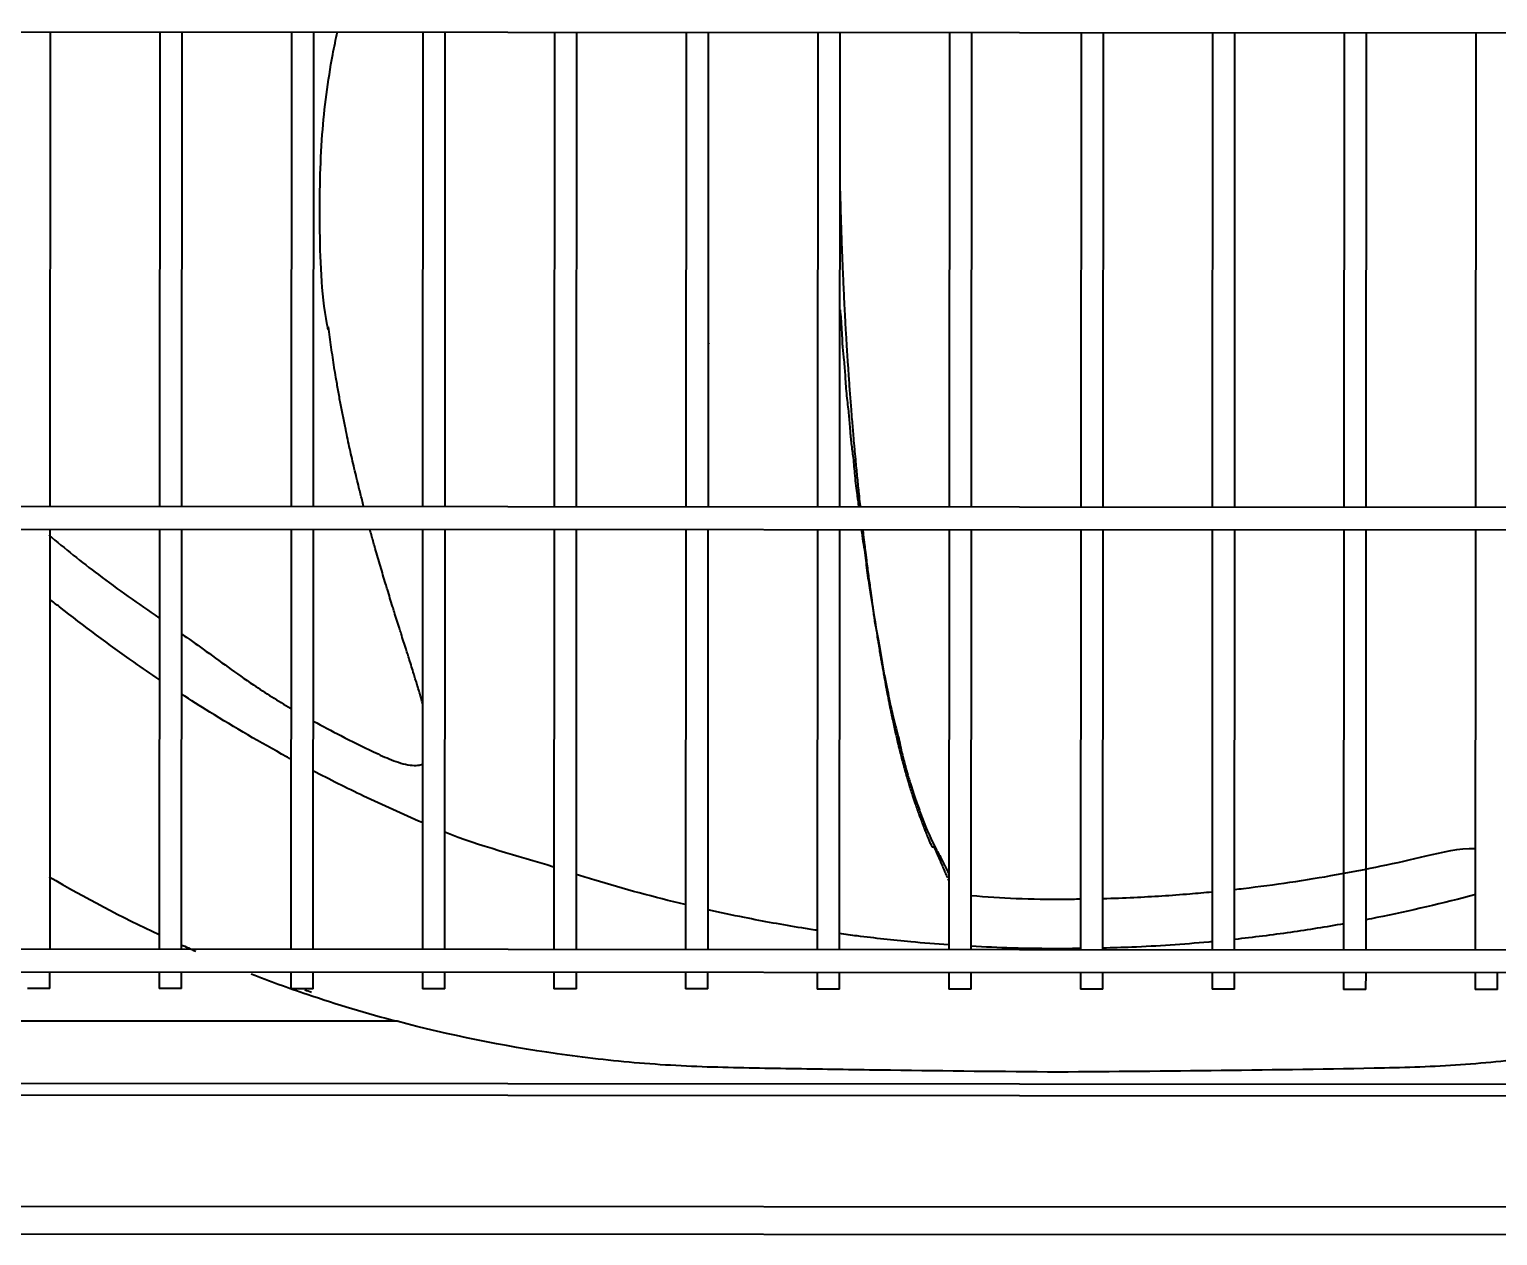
# Model space of a CAD drawing. Extents: x 58467 to 79089, y -33726 to -17391.
# Drawn here: x 72349.58 to 72375.8, y -20848.4 to -20826.86 of the extents above; entities that cross this region are included whole.
import ezdxf

# ---------------------------------------------------------------- set-up
doc = ezdxf.new("R2010")
doc.units = 0
doc.header["$LTSCALE"] = 100
doc.layers.add('+ENTE-ST-DOSEME USTU KONDDRENAJ', color=110, linetype='DOSEMEUSTUKONDENSDRENAJ_LINE', lineweight=40)
doc.linetypes.add('DOSEMEUSTUKONDENSDRENAJ_LINE', pattern='A,300,-40,["CD",Standard,S=15,R=0,X=-35,Y=-7.5],0', length=340)

# ---------------------------------------------------------------- blocks, each defined once
blk = doc.blocks.new('TV KLİMA SANTRALİ')
at = {"color": 3}
for p, q in [((54065.956, -33527.94, -2.269), (54184.319, -33528.012, -2.269)), ((54137.763, -33536.462, -2.269), (54137.769, -33527.983, -2.269)), ((54139.718, -33527.984, -2.269), (54139.713, -33536.463, -2.269)), ((54140.113, -33536.463, -2.269), (54140.118, -33527.985, -2.269)), ((54142.068, -33527.986, -2.269), (54142.063, -33536.464, -2.269)), ((54142.463, -33536.465, -2.269), (54142.468, -33527.986, -2.269)), ((54144.417, -33527.987, -2.269), (54144.412, -33536.466, -2.269)), ((54144.812, -33536.466, -2.269), (54144.817, -33527.987, -2.269)), ((54146.767, -33527.989, -2.269), (54146.762, -33536.467, -2.269)), ((54147.162, -33536.468, -2.269), (54147.167, -33527.989, -2.269)), ((54149.118, -33527.99, -2.269), (54149.113, -33536.469, -2.269)), ((54149.513, -33536.469, -2.269), (54149.518, -33527.99, -2.269)), ((54151.467, -33527.992, -2.269), (54151.462, -33536.47, -2.269)), ((54151.862, -33536.47, -2.269), (54151.867, -33527.992, -2.269)), ((54153.817, -33527.993, -2.269), (54153.812, -33536.472, -2.269)), ((54154.212, -33536.472, -2.269), (54154.217, -33527.993, -2.269)), ((54156.167, -33527.994, -2.269), (54156.161, -33536.473, -2.269)), ((54156.561, -33536.473, -2.269), (54156.567, -33527.995, -2.269)), ((54158.516, -33527.996, -2.269), (54158.511, -33536.474, -2.269)), ((54158.911, -33536.475, -2.269), (54158.916, -33527.996, -2.269)), ((54160.866, -33527.997, -2.269), (54160.861, -33536.476, -2.269)), ((54161.261, -33536.476, -2.269), (54161.266, -33527.998, -2.269)), ((54163.216, -33527.999, -2.269), (54163.21, -33536.477, -2.269)), ((54149.514, -33533.559, -2.269), (54149.527, -33533.537, -2.269)), ((54184.314, -33536.491, -2.269), (54065.951, -33536.419, -2.269)), ((54065.951, -33536.819, -2.269), (54184.314, -33536.891, -2.269)), ((54137.759, -33544.367, -2.269), (54137.763, -33536.862, -2.269)), ((54139.713, -33536.863, -2.269), (54139.708, -33544.368, -2.269)), ((54140.108, -33544.368, -2.269), (54140.113, -33536.863, -2.269)), ((54142.062, -33536.864, -2.269), (54142.058, -33544.369, -2.269)), ((54142.458, -33544.37, -2.269), (54142.462, -33536.865, -2.269)), ((54144.412, -33536.866, -2.269), (54144.408, -33544.371, -2.269)), ((54144.807, -33544.371, -2.269), (54144.812, -33536.866, -2.269)), ((54146.762, -33536.867, -2.269), (54146.757, -33544.372, -2.269)), ((54147.157, -33544.372, -2.269), (54147.162, -33536.868, -2.269)), ((54149.112, -33536.869, -2.269), (54149.108, -33544.374, -2.269)), ((54149.508, -33544.374, -2.269), (54149.512, -33536.869, -2.269)), ((54151.462, -33536.87, -2.269), (54151.457, -33544.375, -2.269)), ((54151.857, -33544.375, -2.269), (54151.862, -33536.87, -2.269)), ((54153.812, -33536.872, -2.269), (54153.807, -33544.377, -2.269)), ((54154.207, -33544.377, -2.269), (54154.212, -33536.872, -2.269)), ((54156.161, -33536.873, -2.269), (54156.157, -33544.378, -2.269)), ((54156.557, -33544.378, -2.269), (54156.561, -33536.873, -2.269)), ((54158.511, -33536.874, -2.269), (54158.506, -33544.379, -2.269)), ((54158.906, -33544.38, -2.269), (54158.911, -33536.875, -2.269)), ((54160.861, -33536.876, -2.269), (54160.856, -33544.381, -2.269)), ((54161.256, -33544.381, -2.269), (54161.26, -33536.876, -2.269)), ((54163.21, -33536.877, -2.269), (54163.206, -33544.382, -2.269)), ((54177.81, -33544.391, -2.269), (54072.355, -33544.327, -2.269)), ((54072.355, -33544.727, -2.269), (54177.81, -33544.791, -2.269)), ((54137.758, -33545.067, -2.269), (54137.758, -33544.767, -2.269)), ((54139.708, -33544.768, -2.269), (54139.708, -33545.068, -2.269)), ((54140.108, -33545.068, -2.269), (54140.108, -33544.768, -2.269)), ((54142.058, -33544.769, -2.269), (54142.057, -33545.07, -2.269)), ((54142.457, -33545.07, -2.269), (54142.458, -33544.77, -2.269)), ((54144.407, -33544.771, -2.269), (54144.407, -33545.071, -2.269)), ((54144.807, -33545.071, -2.269), (54144.807, -33544.771, -2.269)), ((54146.757, -33544.772, -2.269), (54146.757, -33545.072, -2.269)), ((54147.157, -33545.073, -2.269), (54147.157, -33544.772, -2.269)), ((54149.108, -33544.774, -2.269), (54149.107, -33545.074, -2.269)), ((54149.507, -33545.074, -2.269), (54149.507, -33544.774, -2.269)), ((54151.457, -33544.775, -2.269), (54151.457, -33545.075, -2.269)), ((54151.857, -33545.076, -2.269), (54151.857, -33544.775, -2.269)), ((54153.807, -33544.777, -2.269), (54153.807, -33545.077, -2.269)), ((54154.207, -33545.077, -2.269), (54154.207, -33544.777, -2.269)), ((54156.156, -33544.778, -2.269), (54156.156, -33545.078, -2.269)), ((54156.556, -33545.078, -2.269), (54156.556, -33544.778, -2.269)), ((54158.506, -33544.779, -2.269), (54158.506, -33545.08, -2.269)), ((54158.906, -33545.08, -2.269), (54158.906, -33544.78, -2.269)), ((54160.856, -33544.781, -2.269), (54160.856, -33545.081, -2.269)), ((54161.255, -33545.081, -2.269), (54161.256, -33544.781, -2.269)), ((54163.205, -33544.782, -2.269), (54163.205, -33545.082, -2.269)), ((54163.605, -33545.083, -2.269), (54163.605, -33544.782, -2.269)), ((54137.758, -33545.067, -2.269), (54137.358, -33545.067, -2.269)), ((54140.108, -33545.068, -2.269), (54139.708, -33545.068, -2.269)), ((54142.457, -33545.07, -2.269), (54142.057, -33545.07, -2.269)), ((54144.807, -33545.071, -2.269), (54144.407, -33545.071, -2.269)), ((54147.157, -33545.073, -2.269), (54146.757, -33545.072, -2.269)), ((54149.507, -33545.074, -2.269), (54149.107, -33545.074, -2.269)), ((54151.857, -33545.076, -2.269), (54151.457, -33545.075, -2.269)), ((54154.207, -33545.077, -2.269), (54153.807, -33545.077, -2.269)), ((54156.556, -33545.078, -2.269), (54156.156, -33545.078, -2.269)), ((54158.906, -33545.08, -2.269), (54158.506, -33545.08, -2.269)), ((54161.255, -33545.081, -2.269), (54160.856, -33545.081, -2.269)), ((54163.605, -33545.083, -2.269), (54163.205, -33545.082, -2.269)), ((54143.956, -33545.651, -2.269), (54135.586, -33545.646, -2.269)), ((54072.633, -33546.719, -2.269), (54177.486, -33546.783, -2.269)), ((54177.638, -33546.995, -2.269), (54072.48, -33546.931, -2.269)), ((54067.079, -33548.907, -2.269), (54183.128, -33548.978, -2.269)), ((54183.128, -33549.478, -2.269), (54067.079, -33549.407, -2.269))]:
    blk.add_line(p, q, dxfattribs=at)
for points, knots in [([(54142.725, -33533.304, -2.269), (54142.72, -33533.274, -2.269), (54142.601, -33532.661, -2.269), (54142.566, -33531.491, -2.269), (54142.586, -33529.878, -2.269), (54142.737, -33528.727, -2.269), (54142.861, -33528.119, -2.269), (54142.891, -33527.984, -2.269)], [0, 0, 0, 0, 0.017033, 0.353101, 0.655124, 0.923021, 1, 1, 1, 1]), ([(54151.866, -33530.83, -2.269), (54151.866, -33530.848, -2.269), (54151.867, -33530.9, -2.269), (54151.87, -33531.02, -2.269), (54151.874, -33531.172, -2.269), (54151.879, -33531.337, -2.269), (54151.883, -33531.485, -2.269), (54151.888, -33531.632, -2.269), (54151.894, -33531.796, -2.269), (54151.899, -33531.944, -2.269), (54151.906, -33532.107, -2.269), (54151.912, -33532.255, -2.269), (54151.919, -33532.422, -2.269), (54151.926, -33532.572, -2.269), (54151.933, -33532.723, -2.269), (54151.941, -33532.888, -2.269), (54151.949, -33533.035, -2.269), (54151.958, -33533.197, -2.269), (54151.966, -33533.342, -2.269), (54151.976, -33533.503, -2.269), (54151.986, -33533.664, -2.269), (54151.995, -33533.809, -2.269), (54152.006, -33533.971, -2.269), (54152.016, -33534.118, -2.269), (54152.027, -33534.283, -2.269), (54152.038, -33534.429, -2.269), (54152.049, -33534.574, -2.269), (54152.062, -33534.733, -2.269), (54152.074, -33534.891, -2.269), (54152.087, -33535.048, -2.269), (54152.101, -33535.205, -2.269), (54152.113, -33535.347, -2.269), (54152.128, -33535.504, -2.269), (54152.141, -33535.645, -2.269), (54152.156, -33535.804, -2.269), (54152.17, -33535.947, -2.269), (54152.184, -33536.089, -2.269), (54152.2, -33536.245, -2.269), (54152.214, -33536.372, -2.269), (54152.222, -33536.452, -2.269), (54152.224, -33536.47, -2.269)], [0, 0, 0, 0, 0.009218, 0.026414, 0.060805, 0.086598, 0.112391, 0.138185, 0.163978, 0.198369, 0.215565, 0.249956, 0.275749, 0.301542, 0.327336, 0.353129, 0.38752, 0.404715, 0.439106, 0.4649, 0.490693, 0.525084, 0.54228, 0.576671, 0.602464, 0.628257, 0.65405, 0.679844, 0.714235, 0.740028, 0.765821, 0.800212, 0.817408, 0.851799, 0.877592, 0.903386, 0.929179, 0.954972, 0.989363, 1, 1, 1, 1]), ([(54151.864, -33532.946, -2.269), (54151.87, -33533.003, -2.269), (54151.883, -33533.15, -2.269), (54151.895, -33533.32, -2.269), (54151.902, -33533.494, -2.269), (54151.91, -33533.657, -2.269), (54151.938, -33533.868, -2.269), (54151.953, -33534.1, -2.269), (54151.966, -33534.318, -2.269), (54151.988, -33534.548, -2.269), (54152.018, -33534.787, -2.269), (54152.037, -33534.999, -2.269), (54152.049, -33535.18, -2.269), (54152.065, -33535.351, -2.269), (54152.1, -33535.568, -2.269), (54152.119, -33535.823, -2.269), (54152.142, -33536.051, -2.269), (54152.169, -33536.258, -2.269), (54152.188, -33536.39, -2.269), (54152.199, -33536.473, -2.269)], [0, 0, 0, 0, 0.05251, 0.142079, 0.177348, 0.206327, 0.265132, 0.339751, 0.382815, 0.429016, 0.527009, 0.615313, 0.649401, 0.678603, 0.742262, 0.822382, 0.868126, 0.917465, 1, 1, 1, 1]), ([(54143.362, -33536.465, -2.269), (54143.361, -33536.462, -2.269), (54143.341, -33536.385, -2.269), (54143.312, -33536.271, -2.269), (54143.27, -33536.102, -2.269), (54143.233, -33535.951, -2.269), (54143.191, -33535.778, -2.269), (54143.151, -33535.605, -2.269), (54143.112, -33535.432, -2.269), (54143.074, -33535.259, -2.269), (54143.034, -33535.067, -2.269), (54142.999, -33534.894, -2.269), (54142.961, -33534.7, -2.269), (54142.932, -33534.545, -2.269), (54142.897, -33534.35, -2.269), (54142.866, -33534.174, -2.269), (54142.834, -33533.977, -2.269), (54142.807, -33533.798, -2.269), (54142.78, -33533.616, -2.269), (54142.755, -33533.433, -2.269), (54142.739, -33533.312, -2.269), (54142.732, -33533.252, -2.269)], [0, 0, 0, 0, 0.003613, 0.076073, 0.112302, 0.166647, 0.220991, 0.275335, 0.32968, 0.384024, 0.438368, 0.510827, 0.547057, 0.619516, 0.655746, 0.728205, 0.782549, 0.836893, 0.891238, 0.945582, 1, 1, 1, 1]), ([(54144.415, -33539.989, -2.269), (54144.41, -33539.972, -2.269), (54144.395, -33539.916, -2.269), (54144.371, -33539.833, -2.269), (54144.34, -33539.726, -2.269), (54144.311, -33539.631, -2.269), (54144.281, -33539.534, -2.269), (54144.251, -33539.435, -2.269), (54144.215, -33539.32, -2.269), (54144.178, -33539.202, -2.269), (54144.145, -33539.097, -2.269), (54144.111, -33538.991, -2.269), (54144.072, -33538.868, -2.269), (54144.032, -33538.742, -2.269), (54143.993, -33538.619, -2.269), (54143.953, -33538.491, -2.269), (54143.912, -33538.361, -2.269), (54143.871, -33538.229, -2.269), (54143.829, -33538.094, -2.269), (54143.788, -33537.958, -2.269), (54143.746, -33537.82, -2.269), (54143.704, -33537.682, -2.269), (54143.658, -33537.526, -2.269), (54143.612, -33537.368, -2.269), (54143.571, -33537.228, -2.269), (54143.526, -33537.068, -2.269), (54143.494, -33536.954, -2.269), (54143.472, -33536.874, -2.269), (54143.47, -33536.867, -2.269)], [0, 0, 0, 0, 0.021221, 0.066801, 0.097188, 0.142768, 0.173155, 0.203541, 0.249122, 0.294702, 0.325088, 0.355475, 0.401055, 0.446635, 0.477022, 0.522602, 0.568182, 0.598569, 0.644149, 0.689729, 0.720116, 0.765696, 0.811276, 0.856856, 0.902436, 0.932823, 0.993597, 1, 1, 1, 1]), ([(54152.243, -33536.87, -2.269), (54152.246, -33536.889, -2.269), (54152.266, -33537.049, -2.269), (54152.306, -33537.252, -2.269), (54152.333, -33537.515, -2.269), (54152.365, -33537.765, -2.269), (54152.412, -33538.029, -2.269), (54152.447, -33538.252, -2.269), (54152.472, -33538.437, -2.269), (54152.498, -33538.605, -2.269), (54152.546, -33538.807, -2.269), (54152.58, -33539.019, -2.269), (54152.609, -33539.214, -2.269), (54152.643, -33539.413, -2.269), (54152.705, -33539.702, -2.269), (54152.748, -33539.935, -2.269), (54152.825, -33540.286, -2.269), (54152.889, -33540.49, -2.269), (54152.94, -33540.727, -2.269), (54152.979, -33540.907, -2.269), (54153.026, -33541.089, -2.269), (54153.069, -33541.236, -2.269), (54153.097, -33541.331, -2.269), (54153.125, -33541.422, -2.269), (54153.166, -33541.545, -2.269), (54153.225, -33541.726, -2.269), (54153.346, -33542.066, -2.269), (54153.498, -33542.44, -2.269), (54153.654, -33542.704, -2.269), (54153.743, -33542.883, -2.269), (54153.79, -33542.982, -2.269), (54153.806, -33543.021, -2.269), (54153.809, -33543.03, -2.269)], [0, 0, 0, 0, 0.008371, 0.069424, 0.094367, 0.121283, 0.179384, 0.232883, 0.253705, 0.270958, 0.305551, 0.345961, 0.367488, 0.389621, 0.435291, 0.515912, 0.532189, 0.589294, 0.613481, 0.639638, 0.667776, 0.697453, 0.714276, 0.72148, 0.744733, 0.767084, 0.80554, 0.900316, 0.940461, 0.976172, 0.994503, 1, 1, 1, 1]), ([(54152.269, -33536.871, -2.269), (54152.273, -33536.901, -2.269), (54152.283, -33536.992, -2.269), (54152.298, -33537.112, -2.269), (54152.316, -33537.264, -2.269), (54152.333, -33537.401, -2.269), (54152.353, -33537.553, -2.269), (54152.371, -33537.69, -2.269), (54152.389, -33537.825, -2.269), (54152.409, -33537.973, -2.269), (54152.428, -33538.104, -2.269), (54152.448, -33538.25, -2.269), (54152.466, -33538.366, -2.269), (54152.487, -33538.511, -2.269), (54152.507, -33538.64, -2.269), (54152.53, -33538.784, -2.269), (54152.55, -33538.913, -2.269), (54152.572, -33539.042, -2.269), (54152.593, -33539.172, -2.269), (54152.616, -33539.301, -2.269), (54152.636, -33539.414, -2.269), (54152.659, -33539.54, -2.269), (54152.679, -33539.651, -2.269), (54152.705, -33539.788, -2.269), (54152.726, -33539.897, -2.269), (54152.753, -33540.032, -2.269), (54152.775, -33540.14, -2.269), (54152.801, -33540.26, -2.269), (54152.824, -33540.366, -2.269), (54152.85, -33540.485, -2.269), (54152.878, -33540.604, -2.269), (54152.903, -33540.709, -2.269), (54152.929, -33540.814, -2.269), (54152.955, -33540.918, -2.269), (54152.982, -33541.021, -2.269), (54153.009, -33541.123, -2.269), (54153.037, -33541.223, -2.269), (54153.065, -33541.322, -2.269), (54153.094, -33541.418, -2.269), (54153.124, -33541.516, -2.269), (54153.155, -33541.612, -2.269), (54153.182, -33541.695, -2.269), (54153.21, -33541.778, -2.269), (54153.242, -33541.871, -2.269), (54153.275, -33541.962, -2.269), (54153.305, -33542.041, -2.269), (54153.334, -33542.119, -2.269), (54153.364, -33542.196, -2.269), (54153.398, -33542.282, -2.269), (54153.428, -33542.357, -2.269), (54153.458, -33542.429, -2.269), (54153.483, -33542.49, -2.269), (54153.509, -33542.55, -2.269), (54153.537, -33542.524, -2.269), (54153.566, -33542.591, -2.269), (54153.594, -33542.656, -2.269), (54153.616, -33542.708, -2.269), (54153.64, -33542.763, -2.269), (54153.66, -33542.809, -2.269), (54153.684, -33542.862, -2.269), (54153.702, -33542.903, -2.269), (54153.722, -33542.951, -2.269), (54153.74, -33542.992, -2.269), (54153.756, -33543.027, -2.269), (54153.772, -33543.065, -2.269), (54153.779, -33543.08, -2.269), (54153.781, -33543.085, -2.269)], [0, 0, 0, 0, 0.011806, 0.035618, 0.047525, 0.071337, 0.089197, 0.107056, 0.124916, 0.142775, 0.166588, 0.178494, 0.202307, 0.214213, 0.238026, 0.255886, 0.273745, 0.291605, 0.309464, 0.327324, 0.345183, 0.357089, 0.380902, 0.392808, 0.416621, 0.428527, 0.45234, 0.464246, 0.482106, 0.499965, 0.517825, 0.535684, 0.547591, 0.56545, 0.58331, 0.595216, 0.613075, 0.630935, 0.642841, 0.660701, 0.67856, 0.690467, 0.702373, 0.720232, 0.738092, 0.749998, 0.761905, 0.779764, 0.79167, 0.80953, 0.821436, 0.833343, 0.845249, 0.857155, 0.875015, 0.886921, 0.898827, 0.910734, 0.92264, 0.934546, 0.946453, 0.958359, 0.970265, 0.982172, 0.994078, 1, 1, 1, 1]), ([(54137.738, -33536.968, -2.269), (54138.025, -33537.211, -2.269), (54138.662, -33537.723, -2.269), (54139.337, -33538.195, -2.269), (54139.704, -33538.45, -2.269)], [0, 0, 0, 0, 0.462065, 1, 1, 1, 1]), ([(54139.709, -33539.549, -2.269), (54139.558, -33539.447, -2.269), (54138.953, -33539.032, -2.269), (54138.304, -33538.549, -2.269), (54137.812, -33538.16, -2.269), (54137.753, -33538.113, -2.269)], [0, 0, 0, 0, 0.224879, 0.906883, 1, 1, 1, 1]), ([(54140.108, -33538.732, -2.269), (54140.237, -33538.823, -2.269), (54140.663, -33539.124, -2.269), (54141.294, -33539.596, -2.269), (54141.829, -33539.929, -2.269), (54142.054, -33540.061, -2.269)], [0, 0, 0, 0, 0.202389, 0.669659, 1, 1, 1, 1]), ([(54142.057, -33540.968, -2.269), (54142.031, -33540.954, -2.269), (54141.542, -33540.688, -2.269), (54140.887, -33540.307, -2.269), (54140.271, -33539.917, -2.269), (54140.102, -33539.808, -2.269)], [0, 0, 0, 0, 0.038243, 0.734735, 1, 1, 1, 1]), ([(54142.46, -33540.29, -2.269), (54142.622, -33540.379, -2.269), (54142.977, -33540.565, -2.269), (54143.44, -33540.798, -2.269), (54143.852, -33540.988, -2.269), (54144.123, -33541.077, -2.269), (54144.315, -33541.085, -2.269), (54144.384, -33541.07, -2.269), (54144.41, -33541.06, -2.269)], [0, 0, 0, 0, 0.264162, 0.571071, 0.733206, 0.891725, 0.957075, 1, 1, 1, 1]), ([(54144.403, -33542.104, -2.269), (54144.051, -33541.953, -2.269), (54143.396, -33541.656, -2.269), (54142.752, -33541.335, -2.269), (54142.454, -33541.179, -2.269)], [0, 0, 0, 0, 0.53182, 1, 1, 1, 1]), ([(54158.907, -33543.297, -2.269), (54158.96, -33543.291, -2.269), (54159.568, -33543.221, -2.269), (54160.707, -33543.053, -2.269), (54162.087, -33542.766, -2.269), (54162.913, -33542.554, -2.269), (54163.206, -33542.568, -2.269)], [0, 0, 0, 0, 0.037241, 0.424432, 0.796492, 1, 1, 1, 1]), ([(54149.1, -33543.568, -2.269), (54148.552, -33543.437, -2.269), (54147.902, -33543.261, -2.269), (54147.258, -33543.063, -2.269), (54147.154, -33543.031, -2.269)], [0, 0, 0, 0, 0.838104, 1, 1, 1, 1]), ([(54154.208, -33543.404, -2.269), (54154.476, -33543.429, -2.269), (54155.033, -33543.467, -2.269), (54155.68, -33543.471, -2.269), (54156.062, -33543.468, -2.269), (54156.158, -33543.466, -2.269)], [0, 0, 0, 0, 0.406262, 0.849224, 1, 1, 1, 1]), ([(54156.559, -33543.458, -2.269), (54156.744, -33543.454, -2.269), (54157.262, -33543.435, -2.269), (54157.911, -33543.393, -2.269), (54158.375, -33543.351, -2.269), (54158.507, -33543.338, -2.269)], [0, 0, 0, 0, 0.282463, 0.794994, 1, 1, 1, 1]), ([(54163.214, -33543.389, -2.269), (54162.629, -33543.545, -2.269), (54161.977, -33543.696, -2.269), (54161.321, -33543.825, -2.269), (54161.258, -33543.837, -2.269)], [0, 0, 0, 0, 0.904429, 1, 1, 1, 1]), ([(54151.452, -33544.027, -2.269), (54151.361, -33544.013, -2.269), (54150.929, -33543.945, -2.269), (54150.278, -33543.827, -2.269), (54149.721, -33543.709, -2.269), (54149.503, -33543.661, -2.269)], [0, 0, 0, 0, 0.138987, 0.661876, 1, 1, 1, 1]), ([(54160.86, -33543.911, -2.269), (54160.544, -33543.967, -2.269), (54159.894, -33544.071, -2.269), (54159.242, -33544.153, -2.269), (54158.908, -33544.189, -2.269)], [0, 0, 0, 0, 0.489245, 1, 1, 1, 1]), ([(54153.805, -33544.287, -2.269), (54153.579, -33544.272, -2.269), (54153.033, -33544.227, -2.269), (54152.382, -33544.156, -2.269), (54151.958, -33544.1, -2.269), (54151.853, -33544.085, -2.269)], [0, 0, 0, 0, 0.346789, 0.837259, 1, 1, 1, 1]), ([(54158.507, -33544.23, -2.269), (54158.487, -33544.232, -2.269), (54158.01, -33544.276, -2.269), (54157.36, -33544.322, -2.269), (54156.729, -33544.341, -2.269), (54156.557, -33544.345, -2.269)], [0, 0, 0, 0, 0.030504, 0.735974, 1, 1, 1, 1]), ([(54155.786, -33544.357, -2.269), (54155.503, -33544.354, -2.269), (54154.975, -33544.349, -2.269), (54154.448, -33544.326, -2.269), (54154.205, -33544.312, -2.269)], [0, 0, 0, 0, 0.537477, 1, 1, 1, 1]), ([(54155.755, -33546.558, -2.269), (54154.758, -33546.551, -2.269), (54153.761, -33546.54, -2.269), (54152.266, -33546.52, -2.269), (54151.767, -33546.512, -2.269), (54150.771, -33546.495, -2.269), (54150.272, -33546.488, -2.269), (54149.276, -33546.463, -2.269), (54148.777, -33546.439, -2.269), (54147.787, -33546.357, -2.269), (54147.297, -33546.301, -2.269), (54145.843, -33546.092, -2.269), (54144.891, -33545.898, -2.269), (54143.956, -33545.651, -2.269)], [0, 0, 0, 0, 0.25, 0.25, 0.375, 0.375, 0.5, 0.5, 0.625, 0.625, 0.75, 0.75, 1, 1, 1, 1]), ([(54167.306, -33545.729, -2.269), (54166.369, -33545.966, -2.269), (54165.424, -33546.147, -2.269), (54163.993, -33546.337, -2.269), (54163.514, -33546.387, -2.269), (54162.552, -33546.458, -2.269), (54162.068, -33546.476, -2.269), (54160.613, -33546.508, -2.269), (54159.642, -33546.52, -2.269), (54157.699, -33546.543, -2.269), (54156.728, -33546.552, -2.269), (54155.755, -33546.558, -2.269)], [0, 0, 0, 0, 0.25, 0.25, 0.375, 0.375, 0.5, 0.5, 0.75, 0.75, 1, 1, 1, 1])]:
    blk.add_open_spline(points, degree=3, knots=knots, dxfattribs=at)
for points in [[(54146.75, -33542.9, -2.269), (54146.094, -33542.684, -2.269), (54145.446, -33542.538, -2.269), (54144.807, -33542.274, -2.269)], [(54137.744, -33543.07, -2.269), (54138.384, -33543.444, -2.269), (54139.038, -33543.788, -2.269), (54139.707, -33544.103, -2.269)], [(54153.79, -33543.105, -2.269), (54153.796, -33543.118, -2.269), (54153.803, -33543.13, -2.269), (54153.809, -33543.141, -2.269)], [(54140.098, -33544.283, -2.269), (54140.186, -33544.322, -2.269), (54140.273, -33544.361, -2.269), (54140.361, -33544.399, -2.269)], [(54156.157, -33544.352, -2.269), (54156.033, -33544.354, -2.269), (54155.91, -33544.355, -2.269), (54155.786, -33544.357, -2.269)], [(54141.351, -33544.806, -2.269), (54141.682, -33544.933, -2.269), (54142.015, -33545.054, -2.269), (54142.351, -33545.168, -2.269)], [(54142.307, -33545.089, -2.269), (54142.347, -33545.103, -2.269), (54142.386, -33545.116, -2.269), (54142.426, -33545.129, -2.269)], [(54142.351, -33545.168, -2.269), (54142.881, -33545.347, -2.269), (54143.416, -33545.508, -2.269), (54143.956, -33545.651, -2.269)]]:
    blk.add_open_spline(points, degree=3, dxfattribs=at)

msp = doc.modelspace()

# ---------------------------------------------------------------- block references
at = {"layer": '+ENTE-ST-DOSEME USTU KONDDRENAJ', "color": 3, "linetype": 'Continuous'}
msp.add_blockref('TV KLİMA SANTRALİ', (18212.194, 12701.082), dxfattribs=at)

doc.saveas('drawing.dxf')
